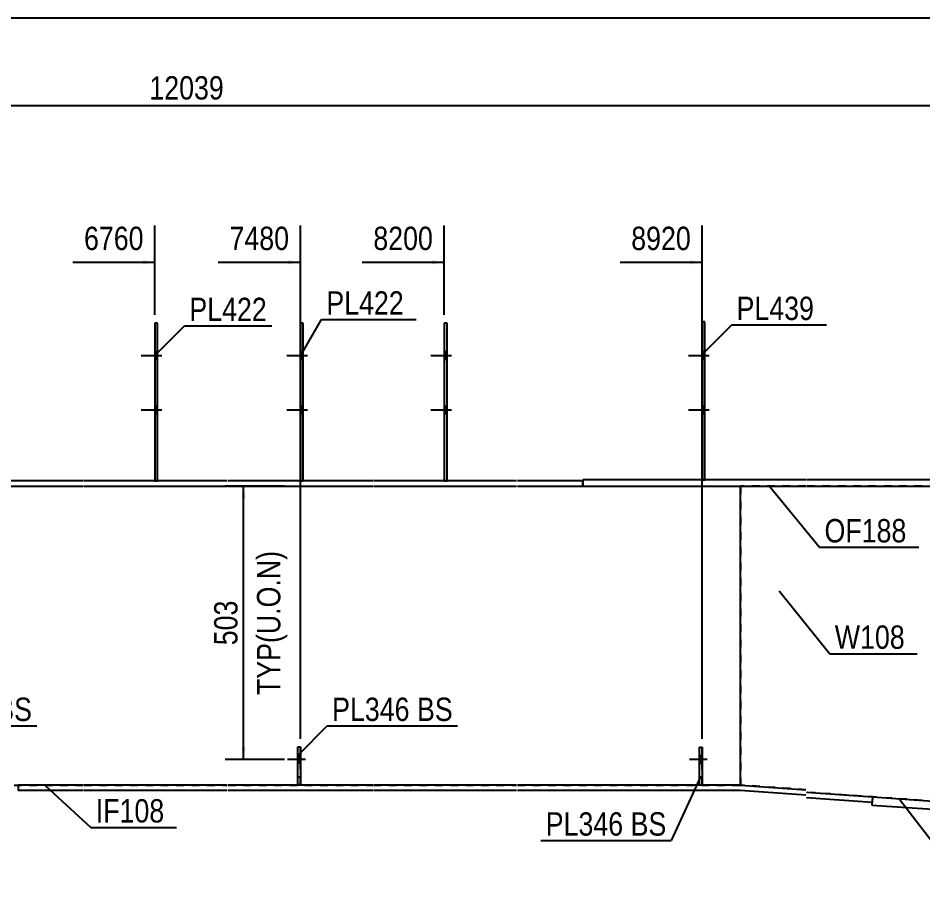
# Model space of a CAD drawing. Header units: millimetres. Extents: x -26 to 377, y -201 to 76.
# Drawn here: x 149.9 to 260.8, y -32.6 to 75.7 of the extents above; entities that cross this region are included whole.
import ezdxf

# ---------------------------------------------------------------- set-up
doc = ezdxf.new("R2010")
doc.units = ezdxf.units.MM
doc.linetypes.add('DXK_LINE_DOT1', pattern=[1.8814, 0.9407, -0.9407])
doc.linetypes.add('DXK_LINE_DOT2', pattern=[3.9198, 1.9599, -1.9599])
doc.styles.add('Arial Narrow', font='ARIALN.TTF', dxfattribs={"height": 0.2})

# ---------------------------------------------------------------- blocks, each defined once
blk = doc.blocks.new('Unknown-623588158-1210')
at = {"color": 5, "linetype": 'Continuous'}
blk.add_line((376.96, 75.74), (-23.04, 75.74), dxfattribs=at)
blk = doc.blocks.new('Part-623588158-1858 - 1481')
at = {"color": 2, "linetype": 'Continuous'}
for p, q in [((202.48, 38.33), (202.14, 38.33)), ((202.14, 38.33), (202.14, 19)), ((202.48, 19), (202.48, 38.33))]:
    blk.add_line(p, q, dxfattribs=at)
at = {"color": 7, "linetype": 'DXK_LINE_DOT1'}
blk.add_line((202.14, 19), (202.48, 19), dxfattribs=at)
blk = doc.blocks.new('Part-623588158-5504 - 1481')
at = {"color": 2, "linetype": 'Continuous'}
for p, q in [((234.08, 38.47), (233.75, 38.47)), ((233.75, 38.47), (233.75, 19.13)), ((234.08, 19.13), (234.08, 38.47))]:
    blk.add_line(p, q, dxfattribs=at)
at = {"color": 7, "linetype": 'DXK_LINE_DOT1'}
blk.add_line((233.75, 19.13), (234.08, 19.13), dxfattribs=at)
blk = doc.blocks.new('Part-623588158-1978 - 1481')
at = {"color": 2, "linetype": 'Continuous'}
for p, q in [((184.84, 38.33), (184.51, 38.33)), ((184.51, 38.33), (184.51, 19)), ((184.84, 19), (184.84, 38.33))]:
    blk.add_line(p, q, dxfattribs=at)
at = {"color": 7, "linetype": 'DXK_LINE_DOT1'}
blk.add_line((184.51, 19), (184.84, 19), dxfattribs=at)
blk = doc.blocks.new('Part-623588158-1510 - 1481')
at = {"color": 2, "linetype": 'Continuous'}
for p, q in [((115.98, 19), (115.98, 18.33)), ((123.98, 19), (115.98, 19)), ((141.81, 19), (124.08, 19)), ((157.91, 19), (141.91, 19)), ((175.54, 19), (158.01, 19)), ((193.38, 19), (175.64, 19)), ((211.01, 19), (193.48, 19)), ((219.11, 19), (211.11, 19)), ((115.98, 18.33), (123.98, 18.33)), ((124.08, 18.33), (141.81, 18.33)), ((141.91, 18.33), (157.91, 18.33)), ((158.01, 18.33), (175.54, 18.33)), ((175.64, 18.33), (193.38, 18.33)), ((193.48, 18.33), (211.01, 18.33)), ((211.11, 18.33), (219.11, 18.33))]:
    blk.add_line(p, q, dxfattribs=at)
at = {"color": 7, "linetype": 'DXK_LINE_DOT1'}
blk.add_line((219.11, 18.33), (219.11, 19), dxfattribs=at)
blk = doc.blocks.new('Part-623588158-1581 - 1481')
at = {"color": 2, "linetype": 'Continuous'}
blk.add_line((61.57, 18.33), (61.57, -18.33), dxfattribs=at)
at = {"color": 7, "linetype": 'DXK_LINE_DOT1'}
for p, q in [((61.57, 18.33), (69.57, 18.33)), ((69.67, 18.33), (90.24, 18.33)), ((90.34, 18.33), (107.88, 18.33)), ((107.98, 18.33), (123.98, 18.33)), ((124.08, 18.33), (141.81, 18.33)), ((141.91, 18.33), (157.91, 18.33)), ((158.01, 18.33), (175.54, 18.33)), ((175.64, 18.33), (193.38, 18.33)), ((193.48, 18.33), (211.01, 18.33)), ((211.11, 18.33), (238.44, 18.33)), ((238.44, 18.33), (238.44, -18.33)), ((61.57, -18.33), (69.57, -18.33)), ((69.67, -18.33), (90.24, -18.33)), ((90.34, -18.33), (107.88, -18.33)), ((107.98, -18.33), (123.98, -18.33)), ((124.08, -18.33), (141.81, -18.33)), ((141.91, -18.33), (157.91, -18.33)), ((158.01, -18.33), (175.54, -18.33)), ((175.64, -18.33), (193.38, -18.33)), ((193.48, -18.33), (211.01, -18.33)), ((211.11, -18.33), (238.44, -18.33))]:
    blk.add_line(p, q, dxfattribs=at)
blk = doc.blocks.new('Part-623588158-1988 - 1481')
at = {"color": 2, "linetype": 'Continuous'}
for p, q in [((184.18, -18.31), (184.18, -13.65)), ((184.18, -13.65), (184.51, -13.65)), ((184.51, -13.65), (184.51, -18.31)), ((184.51, -18.31), (184.18, -18.31))]:
    blk.add_line(p, q, dxfattribs=at)
blk = doc.blocks.new('Part-623588158-1924 - 1481')
at = {"color": 2, "linetype": 'Continuous'}
for p, q in [((157.91, -18.33), (149.91, -18.33)), ((149.91, -18.33), (149.91, -19)), ((175.54, -18.33), (158.01, -18.33)), ((193.38, -18.33), (175.64, -18.33)), ((211.01, -18.33), (193.48, -18.33)), ((238.44, -18.33), (211.11, -18.33)), ((238.44, -18.33), (246.44, -18.89)), ((157.91, -19), (149.91, -19)), ((175.54, -19), (158.01, -19)), ((193.38, -19), (175.64, -19)), ((211.01, -19), (193.48, -19)), ((238.42, -19), (211.11, -19)), ((246.44, -19.56), (238.42, -19)), ((246.54, -19.21), (254.61, -19.77)), ((254.57, -20.44), (246.54, -19.88)), ((254.61, -19.77), (254.61, -19.77))]:
    blk.add_line(p, q, dxfattribs=at)
at = {"color": 7, "linetype": 'DXK_LINE_DOT1'}
blk.add_line((254.61, -19.77), (254.57, -20.44), dxfattribs=at)
blk = doc.blocks.new('Part-623588158-1603 - 1481')
at = {"color": 2, "linetype": 'Continuous'}
for p, q in [((219.11, 19.13), (219.11, 18.33)), ((246.44, 19.13), (219.11, 19.13)), ((262.61, 19.13), (246.54, 19.13)), ((280.24, 19.13), (262.71, 19.13)), ((298.08, 19.13), (280.34, 19.13)), ((315.71, 19.13), (298.18, 19.13)), ((339.9, 19.13), (315.81, 19.13)), ((339.9, 18.33), (339.9, 19.13)), ((219.11, 18.33), (246.44, 18.33)), ((246.54, 18.33), (262.61, 18.33)), ((262.71, 18.33), (280.24, 18.33)), ((280.34, 18.33), (298.08, 18.33)), ((298.18, 18.33), (315.71, 18.33)), ((315.81, 18.33), (339.9, 18.33))]:
    blk.add_line(p, q, dxfattribs=at)
blk = doc.blocks.new('Part-623588158-1799 - 1481')
at = {"color": 2, "linetype": 'Continuous'}
for p, q in [((238.44, -18.33), (238.44, 18.33)), ((331.95, -31.67), (331.73, -31.65))]:
    blk.add_line(p, q, dxfattribs=at)
at = {"color": 7, "linetype": 'DXK_LINE_DOT1'}
for p, q in [((246.44, 18.33), (238.44, 18.33)), ((262.61, 18.33), (246.54, 18.33)), ((280.24, 18.33), (262.71, 18.33)), ((298.08, 18.33), (280.34, 18.33)), ((315.71, 18.33), (298.18, 18.33)), ((339.9, 18.33), (315.81, 18.33)), ((339.9, 18.33), (331.96, -31.67)), ((246.44, -18.89), (238.44, -18.33)), ((262.61, -20.33), (246.54, -19.21)), ((280.24, -21.97), (262.71, -20.75)), ((298.08, -25.31), (280.34, -24.08)), ((315.71, -28.66), (298.18, -27.43)), ((331.73, -31.65), (315.81, -30.54)), ((331.95, -31.67), (331.96, -31.67))]:
    blk.add_line(p, q, dxfattribs=at)
blk = doc.blocks.new('Part-623588158-1973 - 1481')
at = {"color": 2, "linetype": 'Continuous'}
for p, q in [((167.01, 38.33), (166.68, 38.33)), ((166.68, 38.33), (166.68, 19)), ((167.01, 19), (167.01, 38.33))]:
    blk.add_line(p, q, dxfattribs=at)
at = {"color": 7, "linetype": 'DXK_LINE_DOT1'}
blk.add_line((166.68, 19), (167.01, 19), dxfattribs=at)
blk = doc.blocks.new('Bolt-623588158-2079 - 1481')
at = {"color": 3, "linetype": 'DXK_LINE_DOT2'}
for p, q in [((185.14, -15.18), (182.94, -15.18)), ((184.51, -14.71), (184.18, -14.71)), ((184.51, -15.65), (184.18, -15.65))]:
    blk.add_line(p, q, dxfattribs=at)
blk = doc.blocks.new('Part-623588158-1902 - 1481')
at = {"color": 2, "linetype": 'Continuous'}
for p, q in [((254.61, -19.77), (254.54, -20.77)), ((254.61, -19.77), (262.61, -20.33)), ((254.54, -20.77), (262.61, -21.33)), ((262.71, -20.75), (280.24, -21.97)), ((262.71, -21.75), (280.24, -22.97)), ((280.34, -24.08), (298.08, -25.31)), ((280.34, -25.08), (298.08, -26.31)), ((298.18, -27.43), (315.71, -28.66)), ((298.18, -28.44), (315.71, -29.66)), ((315.81, -30.54), (331.73, -31.65)), ((315.81, -31.54), (331.66, -32.65)), ((331.73, -31.65), (331.66, -32.65))]:
    blk.add_line(p, q, dxfattribs=at)
blk = doc.blocks.new('Part-623588158-1983 - 1481')
at = {"color": 7, "linetype": 'DXK_LINE_DOT1'}
for p, q in [((184.18, -18.31), (184.18, -13.65)), ((184.18, -13.65), (184.51, -13.65)), ((184.51, -18.31), (184.51, -13.65)), ((184.18, -17.31), (184.51, -17.31)), ((184.51, -18.31), (184.18, -18.31))]:
    blk.add_line(p, q, dxfattribs=at)
blk = doc.blocks.new('Bolt-623588158-2078 - 1481')
at = {"linetype": 'Continuous'}
blk.add_hatch(color=3, dxfattribs=at).paths.add_polyline_path([(184.51, -15.65), (184.51, -14.71), (184.18, -14.71), (184.18, -15.65)])
at = {"color": 3, "linetype": 'Continuous'}
for p, q in [((185.14, -15.18), (182.94, -15.18)), ((184.51, -14.71), (184.18, -14.71)), ((184.51, -15.65), (184.18, -15.65))]:
    blk.add_line(p, q, dxfattribs=at)
blk = doc.blocks.new('Bolt-623588158-2080 - 1481')
at = {"linetype": 'Continuous'}
for points in [[(184.84, 33.87), (184.84, 34.8), (184.51, 34.8), (184.51, 33.87)], [(184.84, 33.87), (184.84, 34.8), (184.51, 34.8), (184.51, 33.87)], [(184.84, 27.2), (184.84, 28.13), (184.51, 28.13), (184.51, 27.2)], [(184.84, 27.2), (184.84, 28.13), (184.51, 28.13), (184.51, 27.2)]]:
    blk.add_hatch(color=3, dxfattribs=at).paths.add_polyline_path(points)
at = {"color": 3, "linetype": 'Continuous'}
for p, q in [((184.84, 34.8), (184.51, 34.8)), ((184.84, 34.8), (184.51, 34.8)), ((185.38, 34.33), (182.84, 34.33)), ((185.38, 34.33), (182.84, 34.33)), ((184.84, 33.87), (184.51, 33.87)), ((184.84, 33.87), (184.51, 33.87)), ((184.84, 28.13), (184.51, 28.13)), ((184.84, 28.13), (184.51, 28.13)), ((185.38, 27.67), (182.84, 27.67)), ((185.38, 27.67), (182.84, 27.67)), ((184.84, 27.2), (184.51, 27.2)), ((184.84, 27.2), (184.51, 27.2))]:
    blk.add_line(p, q, dxfattribs=at)
blk = doc.blocks.new('Bolt-623588158-2081 - 1481')
at = {"linetype": 'Continuous'}
for points in [[(167.01, 33.87), (167.01, 34.8), (166.68, 34.8), (166.68, 33.87)], [(167.01, 33.87), (167.01, 34.8), (166.68, 34.8), (166.68, 33.87)], [(167.01, 27.2), (167.01, 28.13), (166.68, 28.13), (166.68, 27.2)], [(167.01, 27.2), (167.01, 28.13), (166.68, 28.13), (166.68, 27.2)]]:
    blk.add_hatch(color=3, dxfattribs=at).paths.add_polyline_path(points)
at = {"color": 3, "linetype": 'Continuous'}
for p, q in [((167.01, 34.8), (166.68, 34.8)), ((167.01, 34.8), (166.68, 34.8)), ((167.54, 34.33), (165.01, 34.33)), ((167.54, 34.33), (165.01, 34.33)), ((167.01, 33.87), (166.68, 33.87)), ((167.01, 33.87), (166.68, 33.87)), ((167.01, 28.13), (166.68, 28.13)), ((167.01, 28.13), (166.68, 28.13)), ((167.54, 27.67), (165.01, 27.67)), ((167.54, 27.67), (165.01, 27.67)), ((167.01, 27.2), (166.68, 27.2)), ((167.01, 27.2), (166.68, 27.2))]:
    blk.add_line(p, q, dxfattribs=at)
blk = doc.blocks.new('Bolt-623588158-2085 - 1481')
at = {"linetype": 'Continuous'}
for points in [[(202.48, 33.87), (202.48, 34.8), (202.14, 34.8), (202.14, 33.87)], [(202.48, 33.87), (202.48, 34.8), (202.14, 34.8), (202.14, 33.87)], [(202.48, 27.2), (202.48, 28.13), (202.14, 28.13), (202.14, 27.2)], [(202.48, 27.2), (202.48, 28.13), (202.14, 28.13), (202.14, 27.2)]]:
    blk.add_hatch(color=3, dxfattribs=at).paths.add_polyline_path(points)
at = {"color": 3, "linetype": 'Continuous'}
for p, q in [((202.48, 34.8), (202.14, 34.8)), ((202.48, 34.8), (202.14, 34.8)), ((203.01, 34.33), (200.48, 34.33)), ((203.01, 34.33), (200.48, 34.33)), ((202.48, 33.87), (202.14, 33.87)), ((202.48, 33.87), (202.14, 33.87)), ((202.48, 28.13), (202.14, 28.13)), ((202.48, 28.13), (202.14, 28.13)), ((203.01, 27.67), (200.48, 27.67)), ((203.01, 27.67), (200.48, 27.67)), ((202.48, 27.2), (202.14, 27.2)), ((202.48, 27.2), (202.14, 27.2))]:
    blk.add_line(p, q, dxfattribs=at)
blk = doc.blocks.new('Part-623588158-5505 - 1481')
at = {"color": 7, "linetype": 'DXK_LINE_DOT1'}
for p, q in [((233.42, -18.33), (233.42, -13.67)), ((233.42, -13.67), (233.75, -13.67)), ((233.75, -18.33), (233.75, -13.67)), ((233.42, -17.33), (233.75, -17.33))]:
    blk.add_line(p, q, dxfattribs=at)
blk = doc.blocks.new('Part-623588158-5508 - 1481')
at = {"color": 2, "linetype": 'Continuous'}
for p, q in [((233.42, -18.33), (233.42, -13.67)), ((233.42, -13.67), (233.75, -13.67)), ((233.75, -13.67), (233.75, -18.33))]:
    blk.add_line(p, q, dxfattribs=at)
blk = doc.blocks.new('Bolt-623588158-5519 - 1481')
at = {"linetype": 'Continuous'}
for points in [[(234.08, 33.87), (234.08, 34.8), (233.75, 34.8), (233.75, 33.87)], [(234.08, 33.87), (234.08, 34.8), (233.75, 34.8), (233.75, 33.87)], [(234.08, 27.2), (234.08, 28.13), (233.75, 28.13), (233.75, 27.2)], [(234.08, 27.2), (234.08, 28.13), (233.75, 28.13), (233.75, 27.2)]]:
    blk.add_hatch(color=3, dxfattribs=at).paths.add_polyline_path(points)
at = {"color": 3, "linetype": 'Continuous'}
for p, q in [((234.08, 34.8), (233.75, 34.8)), ((234.08, 34.8), (233.75, 34.8)), ((234.62, 34.33), (232.08, 34.33)), ((234.62, 34.33), (232.08, 34.33)), ((234.08, 33.87), (233.75, 33.87)), ((234.08, 33.87), (233.75, 33.87)), ((234.08, 28.13), (233.75, 28.13)), ((234.08, 28.13), (233.75, 28.13)), ((234.62, 27.67), (232.08, 27.67)), ((234.62, 27.67), (232.08, 27.67)), ((234.08, 27.2), (233.75, 27.2)), ((234.08, 27.2), (233.75, 27.2))]:
    blk.add_line(p, q, dxfattribs=at)
blk = doc.blocks.new('Bolt-623588158-5520 - 1481')
at = {"color": 3, "linetype": 'DXK_LINE_DOT2'}
for p, q in [((234.38, -15.2), (232.18, -15.2)), ((233.75, -14.73), (233.42, -14.73)), ((233.75, -15.67), (233.42, -15.67))]:
    blk.add_line(p, q, dxfattribs=at)
blk = doc.blocks.new('Bolt-623588158-5523 - 1481')
at = {"linetype": 'Continuous'}
blk.add_hatch(color=3, dxfattribs=at).paths.add_polyline_path([(233.75, -15.67), (233.75, -14.73), (233.42, -14.73), (233.42, -15.67)])
at = {"color": 3, "linetype": 'Continuous'}
for p, q in [((234.38, -15.2), (232.18, -15.2)), ((233.75, -14.73), (233.42, -14.73)), ((233.75, -15.67), (233.42, -15.67))]:
    blk.add_line(p, q, dxfattribs=at)
blk = doc.blocks.new('StraightDimension-623588158-2568 - 1481')
at = {"color": 7, "linetype": 'Continuous'}
blk.add_line((-1.33, 65), (342.47, 65), dxfattribs=at)
at = {"color": 0}
blk.add_wipeout([(175.74, 65.15), (175.74, 69.35), (165.4, 69.35), (165.4, 65.15)], dxfattribs=at)
at = {"color": 3, "style": 'Arial Narrow'}
blk.add_text('12039', height=2.863, dxfattribs=at).set_placement((166, 65.75))
blk = doc.blocks.new('StraightDimension-623588158-5451 - 1481')
at = {"linetype": 'Continuous'}
for points in [[(177.3, 16.83), (177.55, 18.33), (177.8, 16.83)], [(177.8, -13.68), (177.55, -15.18), (177.3, -13.68)]]:
    blk.add_hatch(color=7, dxfattribs=at).paths.add_polyline_path(points)
at = {"color": 7, "linetype": 'Continuous'}
for p, q in [((182.56, 18.33), (175.3, 18.33)), ((177.55, -15.18), (177.55, 18.33)), ((182.56, -15.18), (175.3, -15.18))]:
    blk.add_line(p, q, dxfattribs=at)
at = {"color": 0, "linetype": 'Continuous'}
blk.add_wipeout([(182.65, 11.03), (178.45, 11.03), (178.45, -7.88), (182.65, -7.88)], dxfattribs=at)
at = {"color": 3, "linetype": 'Continuous', "style": 'Arial Narrow'}
blk.add_text('TYP(U.O.N)', height=2.863, rotation=90.0002, dxfattribs=at).set_placement((182.05, -7.28))
at = {"color": 0}
blk.add_wipeout([(177.4, 4.92), (173.2, 4.92), (173.2, -1.77), (177.4, -1.77)], dxfattribs=at)
at = {"color": 3, "style": 'Arial Narrow'}
blk.add_text('503', height=2.863, rotation=90.0002, dxfattribs=at).set_placement((176.8, -1.17))
blk = doc.blocks.new('StraightDimension-623588158-7508 - 1481')
at = {"linetype": 'Continuous'}
blk.add_hatch(color=7, dxfattribs=at).paths.add_polyline_path([(232.25, 46.04), (233.75, 45.79), (232.25, 45.54)])
at = {"color": 7, "linetype": 'Continuous'}
for p, q in [((233.75, -12.67), (233.75, 50.29)), ((223.69, 45.79), (233.75, 45.79))]:
    blk.add_line(p, q, dxfattribs=at)
at = {"color": 0}
blk.add_wipeout([(232.98, 46.69), (232.98, 50.89), (224.46, 50.89), (224.46, 46.69)], dxfattribs=at)
at = {"color": 3, "style": 'Arial Narrow'}
blk.add_text('8920', height=2.863, dxfattribs=at).set_placement((225.06, 47.29))
blk = doc.blocks.new('StraightDimension-623588158-7509 - 1481')
at = {"linetype": 'Continuous'}
blk.add_hatch(color=7, dxfattribs=at).paths.add_polyline_path([(200.64, 46.04), (202.14, 45.79), (200.64, 45.54)])
at = {"color": 7, "linetype": 'Continuous'}
for p, q in [((202.14, 39.33), (202.14, 50.29)), ((192.08, 45.79), (202.14, 45.79))]:
    blk.add_line(p, q, dxfattribs=at)
at = {"color": 0}
blk.add_wipeout([(201.37, 46.69), (201.37, 50.89), (192.85, 50.89), (192.85, 46.69)], dxfattribs=at)
at = {"color": 3, "style": 'Arial Narrow'}
blk.add_text('8200', height=2.863, dxfattribs=at).set_placement((193.45, 47.29))
blk = doc.blocks.new('StraightDimension-623588158-7510 - 1481')
at = {"linetype": 'Continuous'}
blk.add_hatch(color=7, dxfattribs=at).paths.add_polyline_path([(183.01, 46.04), (184.51, 45.79), (183.01, 45.54)])
at = {"color": 7, "linetype": 'Continuous'}
for p, q in [((184.51, -12.65), (184.51, 50.29)), ((174.45, 45.79), (184.51, 45.79))]:
    blk.add_line(p, q, dxfattribs=at)
at = {"color": 0}
blk.add_wipeout([(183.73, 46.69), (183.73, 50.89), (175.22, 50.89), (175.22, 46.69)], dxfattribs=at)
at = {"color": 3, "style": 'Arial Narrow'}
blk.add_text('7480', height=2.863, dxfattribs=at).set_placement((175.82, 47.29))
blk = doc.blocks.new('StraightDimension-623588158-7511 - 1481')
at = {"linetype": 'Continuous'}
blk.add_hatch(color=7, dxfattribs=at).paths.add_polyline_path([(165.18, 46.04), (166.68, 45.79), (165.18, 45.54)])
at = {"color": 7, "linetype": 'Continuous'}
for p, q in [((166.68, 39.33), (166.68, 50.29)), ((156.61, 45.79), (166.68, 45.79))]:
    blk.add_line(p, q, dxfattribs=at)
at = {"color": 0}
blk.add_wipeout([(165.9, 46.69), (165.9, 50.89), (157.39, 50.89), (157.39, 46.69)], dxfattribs=at)
at = {"color": 3, "style": 'Arial Narrow'}
blk.add_text('6760', height=2.863, dxfattribs=at).set_placement((157.99, 47.29))
blk = doc.blocks.new('Mark-623588158-1599 - 1481')
at = {"color": 7, "linetype": 'Continuous'}
for p, q in [((241.99, 18.33), (248.15, 10.84)), ((248.15, 10.84), (260.3, 10.84))]:
    blk.add_line(p, q, dxfattribs=at)
at = {"color": 0}
blk.add_wipeout([(258.8, 11.44), (258.8, 14.44), (248.75, 14.44), (248.75, 11.44)], dxfattribs=at)
blk.add_wipeout([(258.8, 11.44), (258.8, 14.44), (248.75, 14.44), (248.75, 11.44)], dxfattribs=at)
at = {"color": 3, "style": 'Arial Narrow'}
blk.add_text('OF188', height=2.863, dxfattribs=at).set_placement((248.75, 11.44))
blk = doc.blocks.new('Mark-623588158-1920 - 1481')
at = {"color": 7, "linetype": 'Continuous'}
for p, q in [((153.26, -18.4), (158.83, -23.51)), ((158.83, -23.51), (169.34, -23.51))]:
    blk.add_line(p, q, dxfattribs=at)
at = {"color": 0}
blk.add_wipeout([(167.84, -22.91), (167.84, -19.91), (159.43, -19.91), (159.43, -22.91)], dxfattribs=at)
blk.add_wipeout([(167.84, -22.91), (167.84, -19.91), (159.43, -19.91), (159.43, -22.91)], dxfattribs=at)
at = {"color": 3, "style": 'Arial Narrow'}
blk.add_text('IF108', height=2.863, dxfattribs=at).set_placement((159.43, -22.91))
blk = doc.blocks.new('Mark-623588158-1898 - 1481')
at = {"color": 7, "linetype": 'Continuous'}
for p, q in [((257.94, -20.06), (264.62, -28.78)), ((264.62, -28.78), (275.12, -28.78))]:
    blk.add_line(p, q, dxfattribs=at)
at = {"color": 0}
blk.add_wipeout([(273.62, -28.18), (273.62, -25.18), (265.22, -25.18), (265.22, -28.18)], dxfattribs=at)
blk.add_wipeout([(273.62, -28.18), (273.62, -25.18), (265.22, -25.18), (265.22, -28.18)], dxfattribs=at)
at = {"color": 3, "style": 'Arial Narrow'}
blk.add_text('IF180', height=2.863, dxfattribs=at).set_placement((265.22, -28.18))
blk = doc.blocks.new('Mark-623588158-1795 - 1481')
at = {"color": 7, "linetype": 'Continuous'}
for p, q in [((243.21, 5.52), (249.41, -2.21)), ((249.41, -2.21), (260.1, -2.21))]:
    blk.add_line(p, q, dxfattribs=at)
at = {"color": 0}
blk.add_wipeout([(258.6, -1.61), (258.6, 1.39), (250.01, 1.39), (250.01, -1.61)], dxfattribs=at)
blk.add_wipeout([(258.6, -1.61), (258.6, 1.39), (250.01, 1.39), (250.01, -1.61)], dxfattribs=at)
at = {"color": 3, "style": 'Arial Narrow'}
blk.add_text('W108', height=2.863, dxfattribs=at).set_placement((250.01, -1.61))
blk = doc.blocks.new('Mark-623588158-1974 - 1481')
at = {"color": 7, "linetype": 'Continuous'}
for p, q in [((184.59, 34.44), (187.09, 38.77)), ((187.09, 38.77), (198.7, 38.77))]:
    blk.add_line(p, q, dxfattribs=at)
at = {"color": 0}
blk.add_wipeout([(197.2, 39.37), (197.2, 42.37), (187.69, 42.37), (187.69, 39.37)], dxfattribs=at)
blk.add_wipeout([(197.2, 39.37), (197.2, 42.37), (187.69, 42.37), (187.69, 39.37)], dxfattribs=at)
at = {"color": 3, "style": 'Arial Narrow'}
blk.add_text('PL422', height=2.863, dxfattribs=at).set_placement((187.69, 39.37))
blk = doc.blocks.new('MarkSet-623588158-2674 - 1481')
at = {"color": 7, "linetype": 'Continuous'}
for p, q in [((166.76, 34.44), (170.3, 37.98)), ((170.3, 37.98), (181, 37.98))]:
    blk.add_line(p, q, dxfattribs=at)
at = {"color": 0}
blk.add_wipeout([(180.4, 38.58), (180.4, 41.58), (170.9, 41.58), (170.9, 38.58)], dxfattribs=at)
blk.add_wipeout([(180.4, 38.58), (180.4, 41.58), (170.9, 41.58), (170.9, 38.58)], dxfattribs=at)
at = {"color": 3, "style": 'Arial Narrow'}
blk.add_text('PL422', height=2.863, dxfattribs=at).set_placement((170.9, 38.58))
blk = doc.blocks.new('MarkSet-623588158-2601 - 1481')
at = {"color": 7, "linetype": 'Continuous'}
for p, q in [((184.26, -14.6), (187.8, -11.06)), ((187.8, -11.06), (203.78, -11.06))]:
    blk.add_line(p, q, dxfattribs=at)
at = {"color": 0}
for points in [[(197.9, -10.46), (197.9, -7.46), (188.4, -7.46), (188.4, -10.46)], [(203.18, -10.46), (203.18, -7.46), (198.8, -7.46), (198.8, -10.46)]]:
    blk.add_wipeout(points, dxfattribs=at)
for points in [[(197.9, -10.46), (197.9, -7.46), (188.4, -7.46), (188.4, -10.46)], [(203.18, -10.46), (203.18, -7.46), (198.8, -7.46), (198.8, -10.46)]]:
    blk.add_wipeout(points, dxfattribs=at)
at = {"color": 3, "style": 'Arial Narrow'}
for s, p in [('PL346', (188.4, -10.46)), ('BS', (198.8, -10.46))]:
    blk.add_text(s, height=2.863, dxfattribs=at).set_placement(p)
blk = doc.blocks.new('MarkSet-623588158-2607 - 1481')
at = {"color": 7, "linetype": 'Continuous'}
for p, q in [((132.69, -14.6), (136.23, -11.06)), ((136.23, -11.06), (152.22, -11.06))]:
    blk.add_line(p, q, dxfattribs=at)
at = {"color": 0}
for points in [[(146.33, -10.46), (146.33, -7.46), (136.83, -7.46), (136.83, -10.46)], [(151.62, -10.46), (151.62, -7.46), (147.23, -7.46), (147.23, -10.46)]]:
    blk.add_wipeout(points, dxfattribs=at)
for points in [[(146.33, -10.46), (146.33, -7.46), (136.83, -7.46), (136.83, -10.46)], [(151.62, -10.46), (151.62, -7.46), (147.23, -7.46), (147.23, -10.46)]]:
    blk.add_wipeout(points, dxfattribs=at)
at = {"color": 3, "style": 'Arial Narrow'}
for s, p in [('PL346', (136.83, -10.46)), ('BS', (147.23, -10.46))]:
    blk.add_text(s, height=2.863, dxfattribs=at).set_placement(p)
blk = doc.blocks.new('MarkSet-623588158-5608 - 1481')
at = {"color": 7, "linetype": 'Continuous'}
for p in [(233.5, -17.38), (213.98, -25.12)]:
    blk.add_line(p, (229.97, -25.12), dxfattribs=at)
at = {"color": 0}
for points in [[(224.08, -24.52), (224.08, -21.52), (214.58, -21.52), (214.58, -24.52)], [(229.37, -24.52), (229.37, -21.52), (224.98, -21.52), (224.98, -24.52)]]:
    blk.add_wipeout(points, dxfattribs=at)
for points in [[(224.08, -24.52), (224.08, -21.52), (214.58, -21.52), (214.58, -24.52)], [(229.37, -24.52), (229.37, -21.52), (224.98, -21.52), (224.98, -24.52)]]:
    blk.add_wipeout(points, dxfattribs=at)
at = {"color": 3, "style": 'Arial Narrow'}
for s, p in [('PL346', (214.58, -24.52)), ('BS', (224.98, -24.52))]:
    blk.add_text(s, height=2.863, dxfattribs=at).set_placement(p)
blk = doc.blocks.new('Mark-623588158-5613 - 1481')
at = {"color": 7, "linetype": 'Continuous'}
for p, q in [((233.84, 34.58), (237.37, 38.11)), ((237.37, 38.11), (248.98, 38.11))]:
    blk.add_line(p, q, dxfattribs=at)
at = {"color": 0}
blk.add_wipeout([(247.48, 38.71), (247.48, 41.71), (237.97, 41.71), (237.97, 38.71)], dxfattribs=at)
blk.add_wipeout([(247.48, 38.71), (247.48, 41.71), (237.97, 41.71), (237.97, 38.71)], dxfattribs=at)
at = {"color": 3, "style": 'Arial Narrow'}
blk.add_text('PL439', height=2.863, dxfattribs=at).set_placement((237.97, 38.71))

msp = doc.modelspace()

# ---------------------------------------------------------------- block references
for name in ['Unknown-623588158-1210', 'Part-623588158-1973 - 1481', 'Part-623588158-1978 - 1481', 'Part-623588158-1858 - 1481', 'Part-623588158-5504 - 1481', 'Bolt-623588158-2081 - 1481', 'Bolt-623588158-2080 - 1481', 'Bolt-623588158-2085 - 1481', 'Bolt-623588158-5519 - 1481', 'Part-623588158-1510 - 1481', 'Part-623588158-1603 - 1481', 'Part-623588158-1581 - 1481', 'Part-623588158-1799 - 1481', 'Part-623588158-1988 - 1481', 'Part-623588158-1983 - 1481', 'Part-623588158-5505 - 1481', 'Part-623588158-5508 - 1481', 'Bolt-623588158-2079 - 1481', 'Bolt-623588158-2078 - 1481', 'Bolt-623588158-5520 - 1481', 'Bolt-623588158-5523 - 1481', 'Part-623588158-1924 - 1481', 'Part-623588158-1902 - 1481']:
    msp.add_blockref(name, (0, 0))

# ---------------------------------------------------------------- next in the draw order: block references
for name in ['StraightDimension-623588158-2568 - 1481', 'StraightDimension-623588158-5451 - 1481', 'Mark-623588158-1599 - 1481', 'Mark-623588158-1795 - 1481', 'MarkSet-623588158-2607 - 1481', 'MarkSet-623588158-5608 - 1481', 'Mark-623588158-1920 - 1481', 'Mark-623588158-1898 - 1481']:
    msp.add_blockref(name, (0, 0))

# ---------------------------------------------------------------- next in the draw order: block references
for name in ['StraightDimension-623588158-7511 - 1481', 'StraightDimension-623588158-7510 - 1481', 'StraightDimension-623588158-7509 - 1481', 'StraightDimension-623588158-7508 - 1481']:
    msp.add_blockref(name, (0, 0))

# ---------------------------------------------------------------- next in the draw order: block references
for name in ['Mark-623588158-1974 - 1481', 'MarkSet-623588158-2674 - 1481', 'Mark-623588158-5613 - 1481', 'MarkSet-623588158-2601 - 1481']:
    msp.add_blockref(name, (0, 0))

doc.saveas('drawing.dxf')
